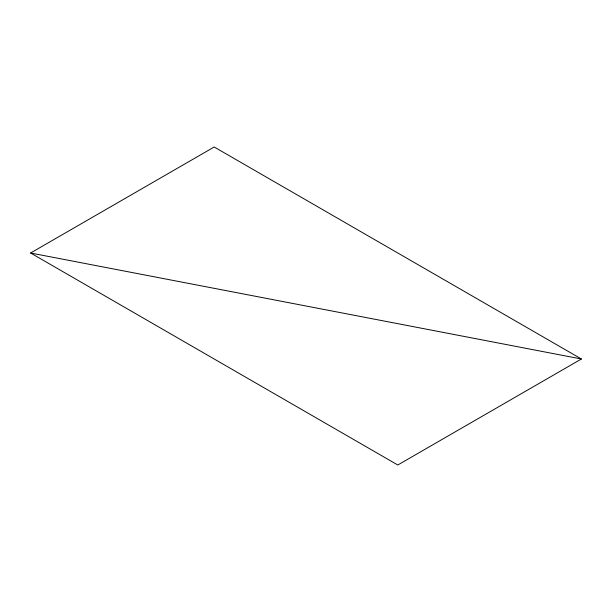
<?xml version="1.0" encoding="UTF-8"?>
<svg xmlns="http://www.w3.org/2000/svg" width="612" height="612" viewBox="0 0 612 612"><rect width="100%" height="100%" fill="white"/><g stroke="black" fill="none" stroke-linecap="round" stroke-linejoin="round"><path stroke-width="0.92" d="M30.6 253.001L214.2 147.002L581.4 358.999L397.8 464.998L30.6 253.001L581.4 358.999"/></g></svg>
